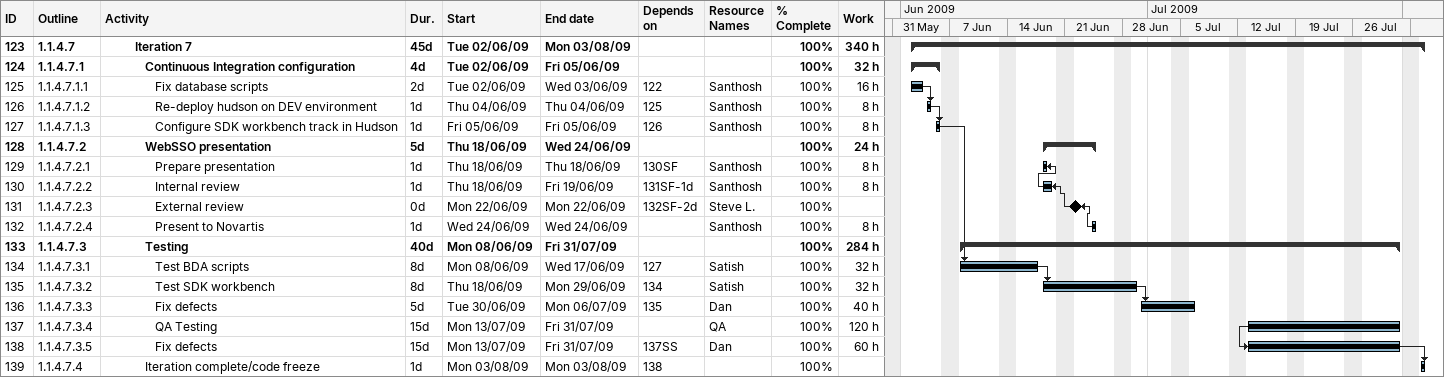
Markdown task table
| ID | WBS | Task | Duration | Start | Finish | Predecessors | Resources | % complete | Work (h) |
|---|---|---|---|---|---|---|---|---|---|
| 123 | 1.1.4.7 | **Iteration 7** | 45d | 2009-06-02 | 2009-08-03 |  |  | 100 | 340 |
| 124 | 1.1.4.7.1 | **Continuous Integration configuration** | 4d | 2009-06-02 | 2009-06-05 |  |  | 100 | 32 |
| 125 | 1.1.4.7.1.1 | Fix database scripts | 2d | 2009-06-02 | 2009-06-03 | 122 | Santhosh | 100 | 16 |
| 126 | 1.1.4.7.1.2 | Re-deploy hudson on DEV environment | 1d | 2009-06-04 | 2009-06-04 | 125 | Santhosh | 100 | 8 |
| 127 | 1.1.4.7.1.3 | Configure SDK workbench track in Hudson | 1d | 2009-06-05 | 2009-06-05 | 126 | Santhosh | 100 | 8 |
| 128 | 1.1.4.7.2 | **WebSSO presentation** | 5d | 2009-06-18 | 2009-06-24 |  |  | 100 | 24 |
| 129 | 1.1.4.7.2.1 | Prepare presentation | 1d | 2009-06-18 | 2009-06-18 | 130SF | Santhosh | 100 | 8 |
| 130 | 1.1.4.7.2.2 | Internal review | 1d | 2009-06-18 | 2009-06-19 | 131SF-1d | Santhosh | 100 | 8 |
| 131 | 1.1.4.7.2.3 | External review | 0d | 2009-06-22 | 2009-06-22 | 132SF-2d | Steve L. | 100 |  |
| 132 | 1.1.4.7.2.4 | Present to Novartis | 1d | 2009-06-24 | 2009-06-24 |  | Santhosh | 100 | 8 |
| 133 | 1.1.4.7.3 | **Testing** | 40d | 2009-06-08 | 2009-07-31 |  |  | 100 | 284 |
| 134 | 1.1.4.7.3.1 | Test BDA scripts | 8d | 2009-06-08 | 2009-06-17 | 127 | Satish | 100 | 32 |
| 135 | 1.1.4.7.3.2 | Test SDK workbench | 8d | 2009-06-18 | 2009-06-29 | 134 | Satish | 100 | 32 |
| 136 | 1.1.4.7.3.3 | Fix defects | 5d | 2009-06-30 | 2009-07-06 | 135 | Dan | 100 | 40 |
| 137 | 1.1.4.7.3.4 | QA Testing | 15d | 2009-07-13 | 2009-07-31 |  | QA | 100 | 120 |
| 138 | 1.1.4.7.3.5 | Fix defects | 15d | 2009-07-13 | 2009-07-31 | 137SS | Dan | 100 | 60 |
| 139 | 1.1.4.7.4 | Iteration complete/code freeze | 1d | 2009-08-03 | 2009-08-03 | 138 |  | 100 |  |
